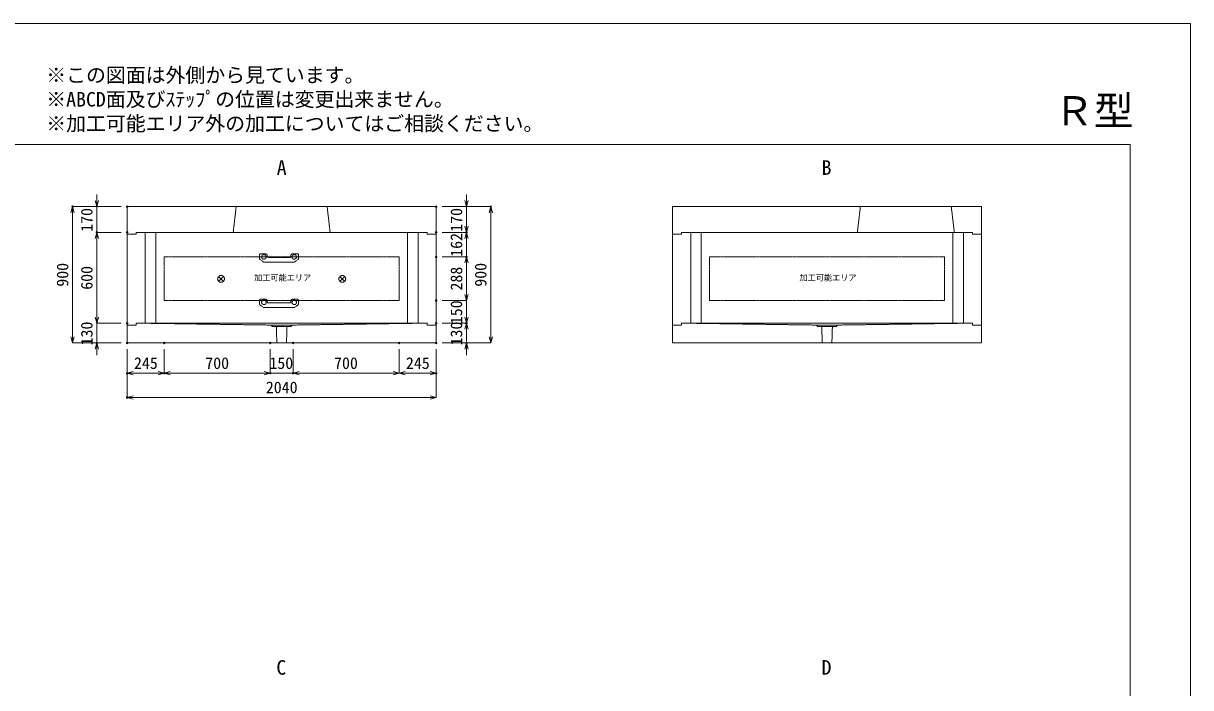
# Model space of a CAD drawing. Units: millimetres, scale not verified. Extents: x -5940 to 5940, y -4200 to 4200.
# Drawn here: x -1765 to 5940, y -186 to 4200 of the extents above; entities that cross this region are included whole.
import ezdxf
from ezdxf.enums import TextEntityAlignment as Align

# ---------------------------------------------------------------- set-up
doc = ezdxf.new("R2010")
doc.units = ezdxf.units.MM
doc.header["$LTSCALE"] = 20
doc.header["$PDMODE"] = 32
doc.header["$PDSIZE"] = 10
doc.linetypes.add('LONG_DASHED1', pattern=[7, 6, -1])
doc.linetypes.add('LONG_DOUBLE_CHAIN', pattern=[21.8, 18, -1, 0.6, -0.6, 0.6, -1])
for name, color, linetype, lineweight in [('0-0_D-TTL', 7, 'Continuous', 9), ('0-1_Defpoints', 7, 'Continuous', 9), ('0-3_D-TTL-TXT', 7, 'Continuous', 9), ('0-4_D-STR-TXT', 7, 'Continuous', 9), ('0-5_D-STR-DIM', 3, 'Continuous', 9), ('0-6_0', 7, 'Continuous', 9), ('0-7_D-STR', 7, 'Continuous', 9), ('0-9_D-STR-STR3', 2, 'LONG_DASHED1', 9), ('0-A_D-STR-STR5', 1, 'LONG_DOUBLE_CHAIN', 9)]:
    doc.layers.add(name, color=color, linetype=linetype, lineweight=lineweight)
doc.styles.add('ＭＳ ゴシック', font='')
doc.styles.get('ＭＳ ゴシック').set_extended_font_data('MS Gothic')

# ---------------------------------------------------------------- blocks, each defined once
blk = doc.blocks.new('A$C4DE05FD1')
at = {"layer": '0-0_D-TTL', "color": 134}
for p, q in [((4000, 76000), (114800, 76000)), ((114800, 76000), (114800, 4000))]:
    blk.add_line(p, q, dxfattribs=at)
at = {"layer": '0-1_Defpoints', "color": 134}
for p, q in [((0, 84000), (118800, 84000)), ((118800, 84000), (118800, 0))]:
    blk.add_line(p, q, dxfattribs=at)
at = {"layer": '0-3_D-TTL-TXT', "style": 'ＭＳ ゴシック'}
for s, p in [('※この図面は外側から見ています。', (43260.9, 79815.7)), ('※ABCD面及びｽﾃｯﾌﾟの位置は変更出来ません。', (43260.9, 78215.7)), ('※加工可能エリア外の加工についてはご相談ください。', (43260.9, 76615.7))]:
    blk.add_text(s, height=962.2, dxfattribs=at).set_placement(p, align=Align.BOTTOM_LEFT)
blk = doc.blocks.new('_Open30')
at = {"layer": '0-6_0'}
blk.add_line((0, 0), (-20, 0), dxfattribs=at)
blk.add_lwpolyline([(-20, 5.36), (0, 0), (-20, -5.36)], dxfattribs=at)
blk = doc.blocks.new('A$C31CA379A')
at = {"layer": '0-4_D-STR-TXT', "style": 'ＭＳ ゴシック'}
for s, p in [('A', (-325.9, -2190.5)), ('B', (35638.6, -2190.5)), ('C', (-351.4, -35190.5)), ('D', (35638.6, -35190.5))]:
    blk.add_text(s, height=962.2, dxfattribs=at).set_placement(p, align=Align.BOTTOM_LEFT)
blk = doc.blocks.new('A$C53D37B31')
at = {"layer": '0-7_D-STR'}
for p, q in [((-20400, 3400), (20400, 3400)), ((-20400, 3400), (-20400, -240)), ((20400, 3400), (20400, -240)), ((-19200, 0), (19200, 0))]:
    blk.add_line(p, q, dxfattribs=at)
at = {"layer": '0-7_D-STR', "linetype": 'LONG_DASHED1'}
for p, q in [((-6000, 3400), (-6400, 0)), ((6000, 3400), (6400, 0))]:
    blk.add_line(p, q, dxfattribs=at)
at = {"layer": '0-7_D-STR'}
for points in [[(-20400, -240), (-19200, -240), (-19200, 0)], [(20400, -240), (19200, -240), (19200, 0)]]:
    blk.add_lwpolyline(points, dxfattribs=at)
blk = doc.blocks.new('A$C4A7D535E')
at = {"layer": '0-7_D-STR'}
blk.add_blockref('A$C53D37B31', (0, 0), dxfattribs=at)
blk = doc.blocks.new('A$C0BCF2A13')
at = {"layer": '0-7_D-STR'}
for p, q in [((-20400, 3400), (20400, 3400)), ((-20400, 3400), (-20400, -240)), ((20400, 3400), (20400, -240)), ((-19200, 0), (19200, 0))]:
    blk.add_line(p, q, dxfattribs=at)
at = {"layer": '0-7_D-STR', "linetype": 'LONG_DASHED1'}
for p, q in [((4400, 3400), (4000, 0)), ((16400, 3400), (16800, 0))]:
    blk.add_line(p, q, dxfattribs=at)
at = {"layer": '0-7_D-STR'}
for points in [[(-20400, -240), (-19200, -240), (-19200, 0)], [(20400, -240), (19200, -240), (19200, 0)]]:
    blk.add_lwpolyline(points, dxfattribs=at)
blk = doc.blocks.new('A$C3C490EB0')
at = {"layer": '0-7_D-STR'}
for p, q in [((0, -2000), (0, -4360)), ((39600, -1760), (1200, -1760)), ((40800, -2000), (40800, -4360)), ((0, -4360), (40800, -4360))]:
    blk.add_line(p, q, dxfattribs=at)
at = {"layer": '0-7_D-STR', "linetype": 'LONG_DASHED1'}
for p, q in [((19000, -2000), (2400, -1760)), ((19200, -2180), (19000, -2000)), ((21800, -2000), (19000, -2000)), ((21600, -2180), (19200, -2180)), ((19764.6, -4360), (19695, -2180)), ((21035.4, -4360), (21105, -2180)), ((21600, -2180), (21800, -2000)), ((21800, -2000), (38400, -1760))]:
    blk.add_line(p, q, dxfattribs=at)
at = {"layer": '0-7_D-STR'}
for points in [[(0, -2000), (1200, -2000), (1200, -1760)], [(40800, -2000), (39600, -2000), (39600, -1760)]]:
    blk.add_lwpolyline(points, dxfattribs=at)
blk = doc.blocks.new('A$C3B9737A5')
at = {"layer": '0-5_D-STR-DIM'}
blk.add_blockref('A$C3C490EB0', (-20400, 1760), dxfattribs=at)
blk = doc.blocks.new('A$C48C66BEA')
at = {"layer": '0-7_D-STR'}
for p, q in [((-19200, 0), (19200, 0)), ((-20400, -240), (-20400, -12240)), ((20400, -240), (20400, -12240)), ((-19200, -12000), (19200, -12000))]:
    blk.add_line(p, q, dxfattribs=at)
at = {"layer": '0-7_D-STR', "linetype": 'LONG_DASHED1'}
for p, q in [((-18000, -12000), (-18000, 0)), ((-16600, -12000), (-16600, 0)), ((16600, -12000), (16600, 0)), ((18000, -12000), (18000, 0))]:
    blk.add_line(p, q, dxfattribs=at)
at = {"layer": '0-7_D-STR'}
for points in [[(-20400, -240), (-19200, -240), (-19200, 0)], [(20400, -240), (19200, -240), (19200, 0)], [(-20400, -12240), (-19200, -12240), (-19200, -12000)], [(20400, -12240), (19200, -12240), (19200, -12000)]]:
    blk.add_lwpolyline(points, dxfattribs=at)
at = {"layer": '0-A_D-STR-STR5'}
for p, q in [((15500, -3240), (15500, -9000)), ((15500, -9000), (-15500, -9000))]:
    blk.add_line(p, q, dxfattribs=at)
blk.add_lwpolyline([(15500, -3240), (-15500, -3240), (-15500, -9000)], dxfattribs=at)
blk = doc.blocks.new('A$C27844A11')
at = {"layer": '0-9_D-STR-STR3'}
for p, q in [((-2560, 1000), (-2560, 453.5)), ((-2515.5, 370.3), (-2060.4, 33.6)), ((-2460, 1100), (-1758.4, 1100)), ((1949.4, 0), (-1949.4, 0)), ((-1559.2, 917.4), (-1542, 721.3)), ((1442.4, 630), (-1442.4, 630)), ((1559.2, 917.4), (1542, 721.3)), ((2460, 1100), (1758.4, 1100)), ((2515.5, 370.3), (2060.4, 33.6)), ((2560, 1000), (2560, 453.5))]:
    blk.add_line(p, q, dxfattribs=at)
for centre in [(-2000, 700), (2000, 700)]:
    blk.add_circle(centre, 300, dxfattribs=at)
for centre, radius, start, end in [((-2460, 1000), 100, 90, 180), ((-2460, 453.5), 100, 180, 236.30993), ((-1949.4, 200), 200, 236.30993, 270), ((-1758.4, 900), 200, 5, 90), ((-1442.4, 730), 100, 185, 270), ((1442.4, 730), 100, 270, 355), ((1758.4, 900), 200, 90, 175), ((1949.4, 200), 200, 270, 303.69007), ((2460, 1000), 100, 0, 90), ((2460, 453.5), 100, 303.69007, 0)]:
    blk.add_arc(centre, radius, start, end, dxfattribs=at)
blk = doc.blocks.new('A$C1C640AAB')
at = {"layer": '0-A_D-STR-STR5'}
for p, q in [((-318.2, -318.2), (318.2, 318.2)), ((-318.2, 318.2), (318.2, -318.2))]:
    blk.add_line(p, q, dxfattribs=at)
blk.add_circle((0, 0), 450, dxfattribs=at)
blk = doc.blocks.new('A$C25f60c89')
at = {"layer": '0-7_D-STR'}
blk.add_blockref('A$C48C66BEA', (0, 0), dxfattribs=at)
at = {"layer": '0-A_D-STR-STR5'}
for p in [(-8000, -6140), (8000, -6140)]:
    blk.add_blockref('A$C1C640AAB', p, dxfattribs=at)

msp = doc.modelspace()

# ---------------------------------------------------------------- linework, layer by layer
at = {"layer": '0-1_Defpoints'}
for p in [(-1440, 2990), (-1080, 2990), (-1080, 2990), (960, 2990), (1320, 2990), (-1280, 2820), (-1080, 2820), (960, 2820), (1160, 2820), (960, 2658), (1160, 2658), (960, 2370), (-1080, 2220), (-1080, 2220), (960, 2220), (1160, 2220), (-1280, 2090), (-1080, 2090), (-1080, 2090), (-1080, 2090), (-835, 2090), (-135, 2090), (15, 2090), (715, 2090), (960, 2090), (960, 2090), (1160, 2090), (-1080, 1890), (-835, 1890), (-135, 1890), (15, 1890), (960, 1890), (-1080, 1730)]:
    msp.add_point(p, dxfattribs=at)
at = {"layer": '0-5_D-STR-DIM'}
for p, q in [((-1280, 3030), (-1280, 3070)), ((1160, 3030), (1160, 3070)), ((-1120, 2990), (-1440, 2990)), ((-1440, 2130), (-1440, 2950)), ((-1120, 2990), (-1280, 2990)), ((-1280, 2990), (-1280, 2820)), ((1000, 2990), (1160, 2990)), ((1000, 2990), (1320, 2990)), ((1160, 2990), (1160, 2820)), ((1320, 2130), (1320, 2950)), ((1160, 2860), (1160, 2900)), ((-1120, 2820), (-1280, 2820)), ((-1120, 2820), (-1280, 2820)), ((-1280, 2780), (-1280, 2740)), ((-1280, 2260), (-1280, 2780)), ((1000, 2820), (1160, 2820)), ((1000, 2820), (1160, 2820)), ((1160, 2658), (1160, 2820)), ((1160, 2780), (1160, 2740)), ((1000, 2658), (1160, 2658)), ((1000, 2658), (1160, 2658)), ((1160, 2618), (1160, 2578)), ((1160, 2410), (1160, 2618)), ((1160, 2410), (1160, 2450)), ((1000, 2370), (1160, 2370)), ((1000, 2370), (1160, 2370)), ((1160, 2370), (1160, 2220)), ((-1280, 2260), (-1280, 2300)), ((1160, 2260), (1160, 2300)), ((-1120, 2220), (-1280, 2220)), ((-1120, 2220), (-1280, 2220)), ((-1280, 2220), (-1280, 2090)), ((1000, 2220), (1160, 2220)), ((1000, 2220), (1160, 2220)), ((1160, 2220), (1160, 2090)), ((1160, 2180), (1160, 2140)), ((-1120, 2090), (-1440, 2090)), ((-1120, 2090), (-1280, 2090)), ((1000, 2090), (1160, 2090)), ((1000, 2090), (1320, 2090)), ((-1280, 2050), (-1280, 2010)), ((-1080, 2050), (-1080, 1730)), ((-1080, 2050), (-1080, 1890)), ((-835, 2050), (-835, 1890)), ((-835, 2050), (-835, 1890)), ((-135, 2050), (-135, 1890)), ((-135, 2050), (-135, 1890)), ((15, 2050), (15, 1890)), ((15, 2050), (15, 1890)), ((715, 2050), (715, 1890)), ((715, 2050), (715, 1890)), ((960, 2050), (960, 1890)), ((960, 2050), (960, 1730)), ((1160, 2050), (1160, 2010)), ((-875, 1890), (-1040, 1890)), ((-175, 1890), (-795, 1890)), ((-175, 1890), (-215, 1890)), ((15, 1890), (-135, 1890)), ((55, 1890), (95, 1890)), ((675, 1890), (55, 1890)), ((755, 1890), (920, 1890)), ((920, 1730), (-1040, 1730))]:
    msp.add_line(p, q, dxfattribs=at)

# ---------------------------------------------------------------- block references
at = {"layer": '0-0_D-TTL', "xscale": 0.1, "yscale": 0.1}
msp.add_blockref('A$C4DE05FD1', (-5940, -4200), dxfattribs=at)
at = {"layer": '0-4_D-STR-TXT', "xscale": 0.1, "yscale": 0.1}
msp.add_blockref('A$C31CA379A', (-60, 3390), dxfattribs=at)
at = {"layer": '0-5_D-STR-DIM', "xscale": 2, "yscale": 2}
for p, rotation in [((-1280, 2990), 270), ((1160, 2990), 270), ((-1440, 2990), 90), ((1320, 2990), 90), ((1160, 2820), 270), ((-1280, 2820), 90), ((-1280, 2820), 90), ((1160, 2820), 90), ((1160, 2658), 90), ((1160, 2658), 90), ((1160, 2370), 270), ((1160, 2370), 270), ((-1280, 2220), 270), ((-1280, 2220), 270), ((1160, 2220), 270), ((1160, 2220), 90), ((-1440, 2090), 270), ((-1280, 2090), 90), ((1160, 2090), 90), ((1320, 2090), 270), ((-1080, 1890), 180), ((-835, 1890), 180), ((15, 1890), 180), ((15, 1890), 180), ((715, 1890), 180), ((-1080, 1730), 180)]:
    msp.add_blockref('_Open30', p, dxfattribs=dict(at, rotation=rotation))
at = {"layer": '0-5_D-STR-DIM'}
for name, p, xscale, yscale in [('A$C3B9737A5', (-60, 2220), 0.05, 0.05), ('A$C3B9737A5', (3540, 2220), 0.05, 0.05), ('_Open30', (-835, 1890), 2, 2), ('_Open30', (-135, 1890), 2, 2), ('_Open30', (-135, 1890), 2, 2), ('_Open30', (715, 1890), 2, 2), ('_Open30', (960, 1890), 2, 2), ('_Open30', (960, 1730), 2, 2)]:
    msp.add_blockref(name, p, dxfattribs=dict(at, xscale=xscale, yscale=yscale))
at = {"layer": '0-7_D-STR', "xscale": 0.05, "yscale": 0.05}
for name, p in [('A$C4A7D535E', (-60, 2820)), ('A$C0BCF2A13', (3540, 2820)), ('A$C25f60c89', (-60, 2820)), ('A$C48C66BEA', (3540, 2820))]:
    msp.add_blockref(name, p, dxfattribs=at)
at = {"layer": '0-9_D-STR-STR3', "xscale": 0.05, "yscale": 0.05}
for p in [(-77.42, 2623), (-77.42, 2323)]:
    msp.add_blockref('A$C27844A11', p, dxfattribs=at)

# ---------------------------------------------------------------- texts
at = {"layer": '0-3_D-TTL-TXT', "style": 'ＭＳ ゴシック'}
msp.add_text('Ｒ型', height=192.4, dxfattribs=at).set_placement((5039.32, 3469.09), align=Align.BOTTOM_LEFT)
at = {"layer": '0-5_D-STR-DIM', "style": 'ＭＳ ゴシック'}
for s, p in [('170', (-1285.2, 2823.96)), ('170', (1154.8, 2823.96)), ('162', (1154.8, 2658.8)), ('900', (-1445.2, 2461.4)), ('600', (-1285.2, 2441.2)), ('288', (1154.8, 2436.2)), ('900', (1314.8, 2461.4)), ('150', (1154.8, 2213.96)), ('130', (-1285.2, 2073.96)), ('130', (1154.8, 2073.96))]:
    msp.add_text(s, height=76.98, rotation=90, dxfattribs=at).set_placement(p, align=Align.BOTTOM_LEFT)
for s, p in [('245', (-1034.86, 1895.2)), ('700', (-564.2, 1895.2)), ('150', (-141.04, 1895.2)), ('700', (285.8, 1895.2)), ('245', (760.14, 1895.2)), ('2040', (-164.4, 1735.2))]:
    msp.add_text(s, height=76.98, dxfattribs=at).set_placement(p, align=Align.BOTTOM_LEFT)
at = {"layer": '0-A_D-STR-STR5', "style": 'ＭＳ ゴシック'}
for p in [(-241.7, 2489.98), (3358.3, 2489.98)]:
    msp.add_text('加工可能エリア', height=38.42, dxfattribs=at).set_placement(p, align=Align.BOTTOM_LEFT)

doc.saveas('drawing.dxf')
